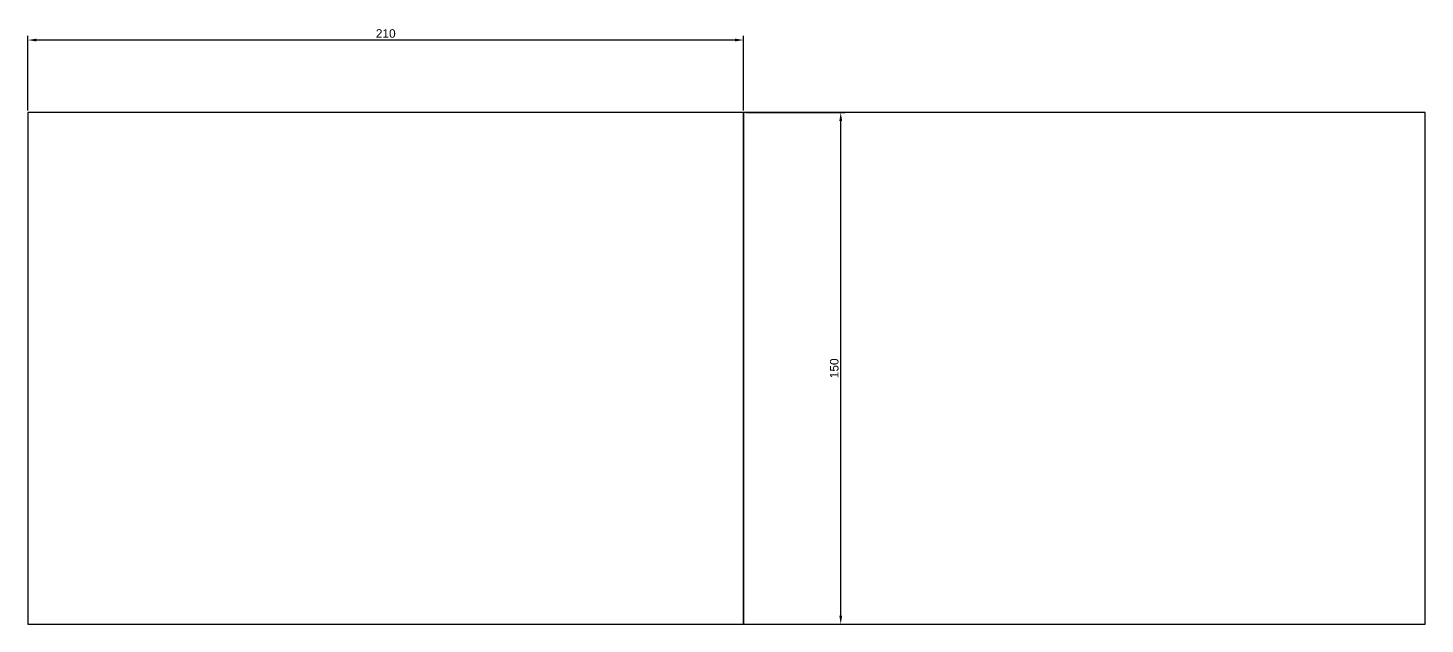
# Model space of a CAD drawing. Header units: millimetres. Extents: x -1204 to 910, y -321 to 450.
# Drawn here: x 500 to 910, y 0 to 174.8 of the extents above; entities that cross this region are included whole.
import ezdxf

# ---------------------------------------------------------------- set-up
doc = ezdxf.new("R2010")
doc.units = ezdxf.units.MM
doc.layers.add('바닥', color=3, linetype='Continuous')
doc.layers.add('주석', color=7, linetype='Continuous')
doc.styles.get("Standard").update_dxf_attribs({"font": 'arial.ttf'})
doc.dimstyles.new('ISO-25', dxfattribs={"dimtxt": 2.5, "dimasz": 2.5, "dimexe": 1.25, "dimexo": 0.625, "dimtad": 1, "dimtxsty": 'Standard', "dimcen": 2.5, "dimadec": 0, "dimazin": 0, "dimtfac": 1, "dimtmove": 0, "dimatfit": 3, "dimfxl": 1, "dimarcsym": 0})

# ---------------------------------------------------------------- blocks, each defined once
blk = doc.blocks.new('*D12')
at = {"layer": 'Defpoints', "color": 0, "transparency": 16777216}
for p in [(710, 150), (738.53, 150), (710, 0)]:
    blk.add_point(p, dxfattribs=at)
at = {"layer": '주석', "color": 0, "lineweight": -2, "transparency": 16777216}
for p, q in [((710.63, 150), (739.78, 150)), ((738.53, 2.5), (738.53, 147.5)), ((710.63, 0), (739.78, 0))]:
    blk.add_line(p, q, dxfattribs=at)
at = {"layer": '주석', "color": 0, "transparency": 16777216}
for points in [[(738.11, 147.5), (738.95, 147.5), (738.53, 150)], [(738.11, 2.5), (738.95, 2.5), (738.53, 0)]]:
    blk.add_solid(points, dxfattribs=at)
at = {"layer": '주석', "color": 0, "transparency": 16777216, "insert": (736.63, 75), "char_height": 2.5, "attachment_point": 5, "rotation": 90}
blk.add_mtext('150', dxfattribs=at)
blk = doc.blocks.new('*D13')
at = {"layer": 'Defpoints', "color": 0, "transparency": 16777216}
for p in [(500, 171.28), (500, 150), (710, 150)]:
    blk.add_point(p, dxfattribs=at)
at = {"layer": '주석', "color": 0, "lineweight": -2, "transparency": 16777216}
for p, q in [((500, 150.63), (500, 172.53)), ((710, 150.63), (710, 172.53)), ((707.5, 171.28), (502.5, 171.28))]:
    blk.add_line(p, q, dxfattribs=at)
at = {"layer": '주석', "color": 0, "transparency": 16777216}
for points in [[(502.5, 171.7), (502.5, 170.87), (500, 171.28)], [(707.5, 171.7), (707.5, 170.87), (710, 171.28)]]:
    blk.add_solid(points, dxfattribs=at)
at = {"layer": '주석', "color": 0, "transparency": 16777216, "insert": (605, 173.19), "char_height": 2.5, "attachment_point": 5}
blk.add_mtext('210', dxfattribs=at)

msp = doc.modelspace()

# ---------------------------------------------------------------- linework, layer by layer
at = {"layer": '바닥'}
for points in [[(500, 0), (710, 0), (710, 150), (500, 150)], [(710, 0), (910, 0), (910, 150), (710, 150)]]:
    msp.add_lwpolyline(points, close=True, dxfattribs=at)

# ---------------------------------------------------------------- dimensions: what is measured, and where the dimension line sits
at = {"layer": '주석'}
dim = msp.add_linear_dim(base=(500, 171.284), p1=(710, 150), p2=(500, 150), dimstyle='ISO-25', dxfattribs=at)
dim.commit()
dim.dimension.update_dxf_attribs({"geometry": '*D13', "text_midpoint": (605, 173.186)})
dim = msp.add_linear_dim(base=(738.528, 150), p1=(710, 0), p2=(710, 150), angle=90, dimstyle='ISO-25', dxfattribs=at)
dim.commit()
dim.dimension.update_dxf_attribs({"geometry": '*D12', "text_midpoint": (736.627, 75)})

doc.saveas('drawing.dxf')
